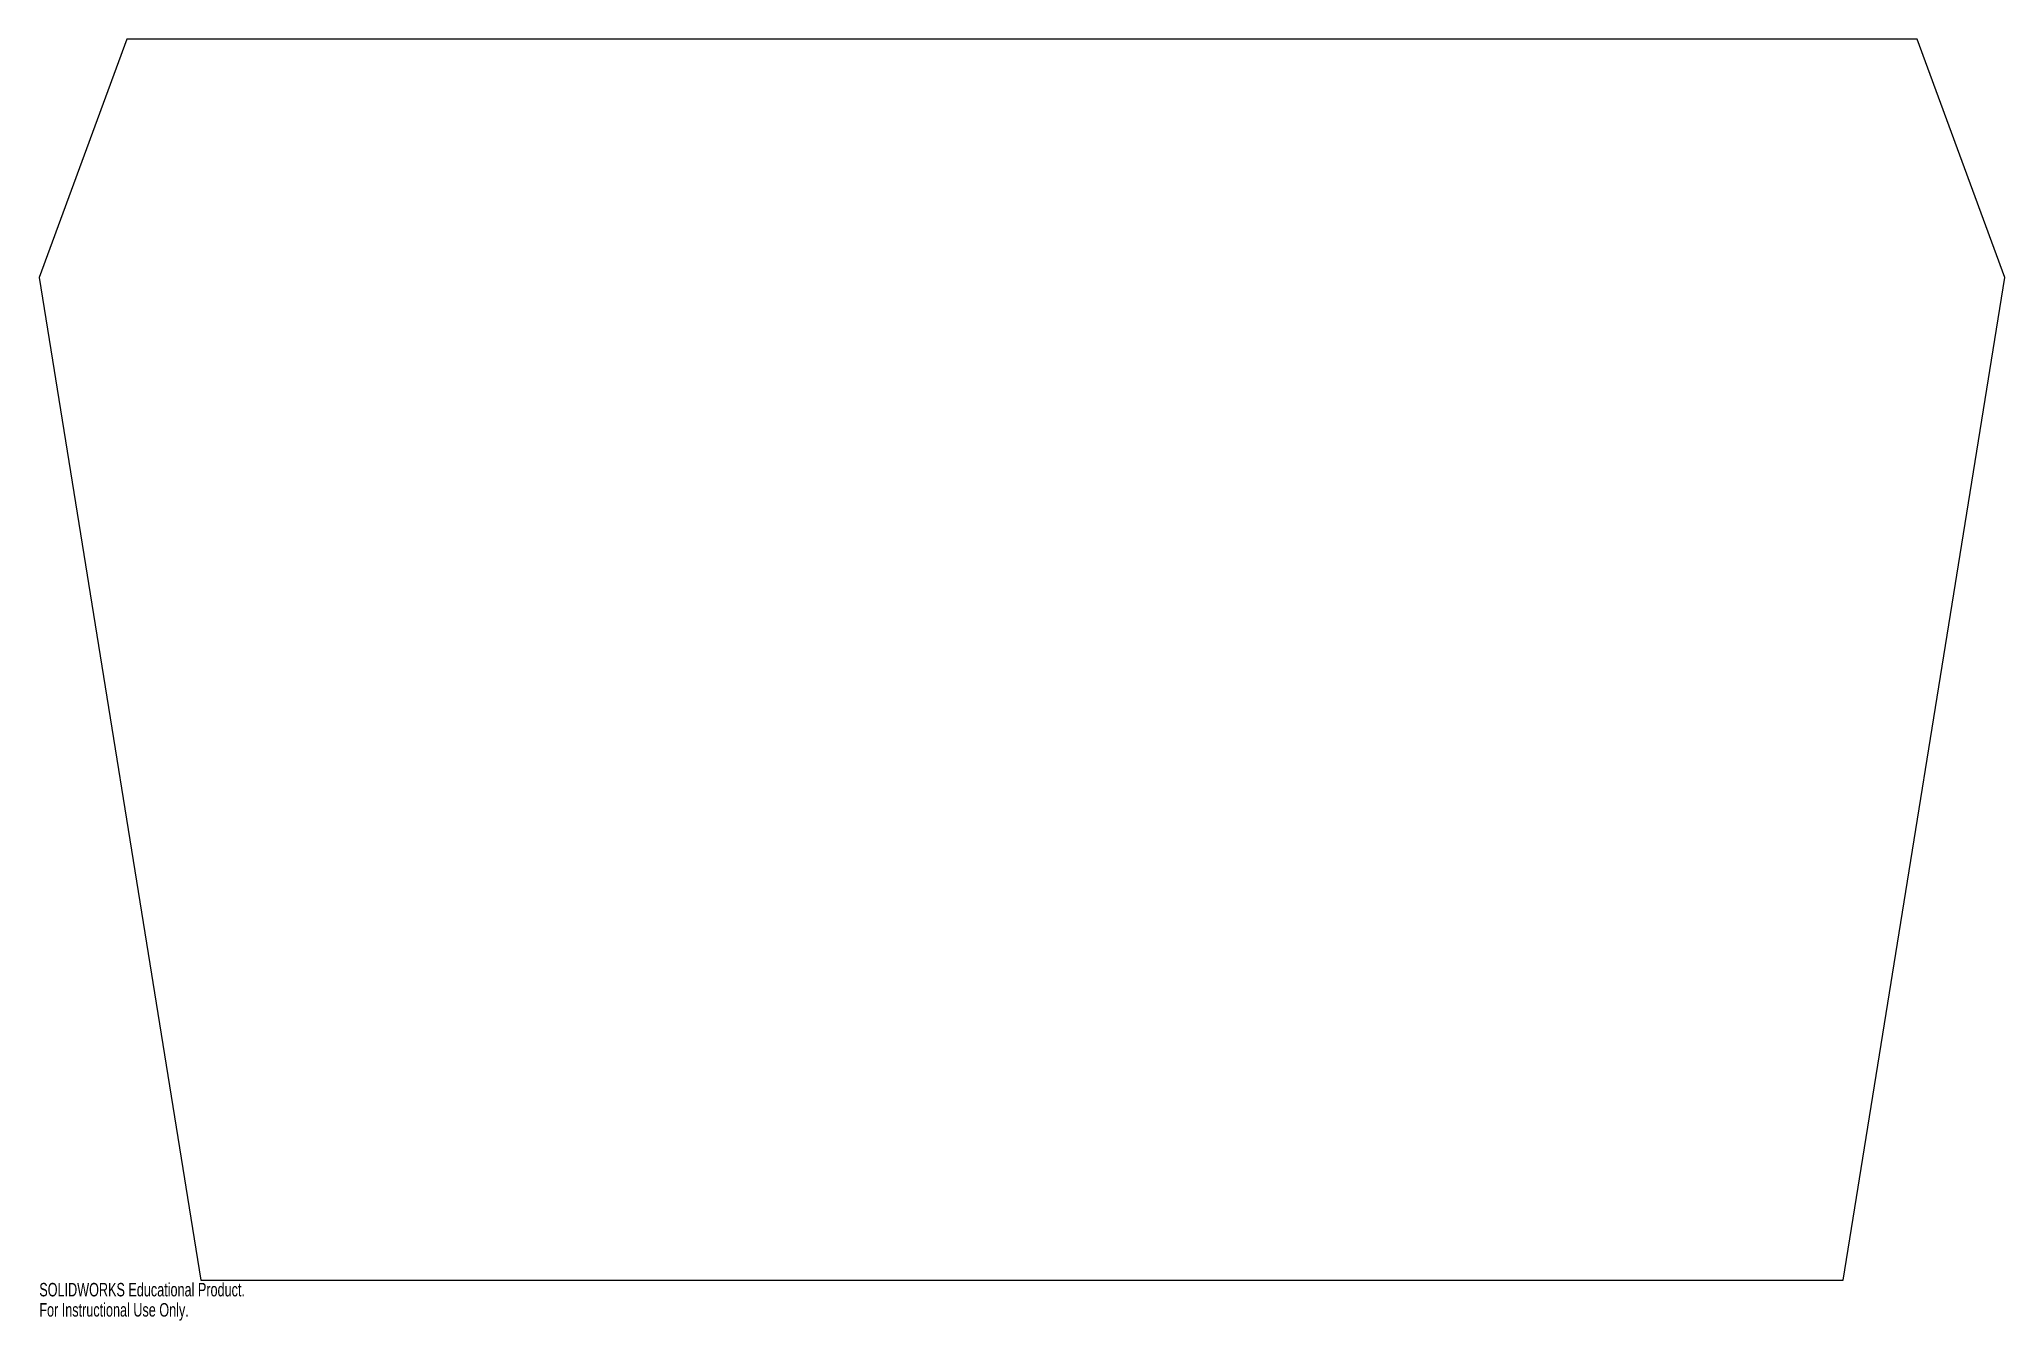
# Model space of a CAD drawing. Header units: inches. Extents: x -13.9 to 13.9, y -1.8 to 16.3.
import ezdxf

# ---------------------------------------------------------------- set-up
doc = ezdxf.new("R2010")
doc.units = ezdxf.units.IN
doc.header["$MEASUREMENT"] = 0
doc.styles.add('SLDTEXTSTYLE0', font='TXT', dxfattribs={"width": 0.7})

msp = doc.modelspace()

# ---------------------------------------------------------------- linework, layer by layer
at = {"color": 7, "linetype": 'Continuous', "lineweight": 25}
for p, q in [((-12.631, 16.288), (-13.864, 12.929)), ((12.631, 16.288), (-12.631, 16.288)), ((13.864, 12.929), (12.631, 16.288)), ((-13.864, 12.929), (-11.586, -1.212)), ((11.586, -1.212), (13.864, 12.929)), ((-11.586, -1.212), (11.586, -1.212))]:
    msp.add_line(p, q, dxfattribs=at)

# ---------------------------------------------------------------- texts
at = {"color": 7, "linetype": 'Continuous', "char_height": 0.1903, "attachment_point": 1, "style": 'SLDTEXTSTYLE0'}
for s, insert in [('SOLIDWORKS Educational Product.', (-13.864, -1.253)), ('For Instructional Use Only.', (-13.864, -1.538))]:
    msp.add_mtext(s, dxfattribs=dict(at, insert=insert))

doc.saveas('drawing.dxf')
